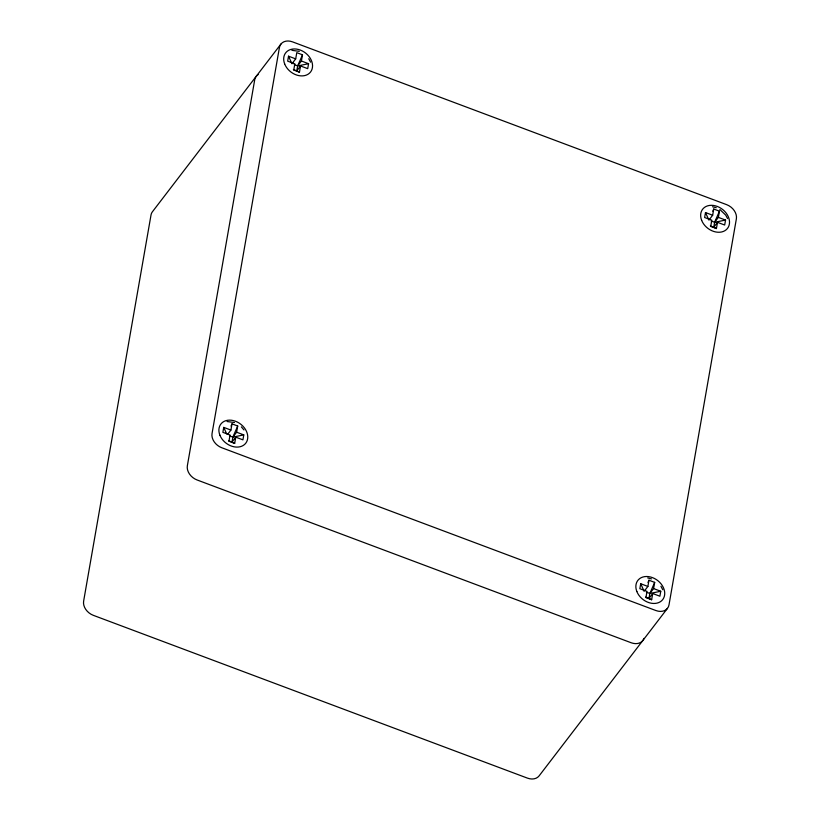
<?xml version="1.0" encoding="UTF-8"?>
<svg xmlns="http://www.w3.org/2000/svg" width="820" height="820" viewBox="0 0 820 820"><rect width="100%" height="100%" fill="white"/><g stroke="black" fill="none" stroke-linecap="round" stroke-linejoin="round"><path stroke-width="1.23" d="M236.621 432.212L237.708 426.01L231.998 423.868L230.912 430.069L223.747 427.384L222.876 432.335L230.051 435.02L228.964 441.232L234.674 443.374L235.76 437.162L242.925 439.848L243.786 434.897L236.621 432.212L232.87 437.111L232.009 442.062L234.674 443.374M301.411 61.018L302.488 54.807L296.779 52.664L295.692 58.876L288.527 56.19L287.666 61.141L294.831 63.827L293.744 70.038L299.464 72.18L300.54 65.969L307.705 68.654L308.576 63.704L301.411 61.018L297.65 65.918L296.789 70.868L299.464 72.18M653.591 588.576L654.678 582.374L648.958 580.232L647.882 586.433L640.717 583.748L639.846 588.698L647.011 591.384L645.934 597.595L651.644 599.738L652.73 593.526L659.895 596.212L660.756 591.271L653.591 588.576L649.84 593.475L648.979 598.426L651.644 599.738M718.371 217.382L719.458 211.171L713.748 209.028L712.662 215.24L705.497 212.554L704.636 217.505L711.801 220.19L710.714 226.402L716.424 228.544L717.51 222.333L724.675 225.018L725.546 220.067L718.371 217.382L714.62 222.281L713.759 227.232L716.424 228.544M294.226 64.636L297.65 65.918L302.488 54.807M231.025 426.082L231.998 423.868M229.436 435.83L232.87 437.111L237.708 426.01M712.785 211.252L713.748 209.028M711.196 221L714.62 222.281L719.458 211.171M647.995 582.446L648.958 580.232M646.406 592.194L649.84 593.475L654.678 582.374M280.952 44.034L152.53 211.632A12.566 9.584 37.5 0 0 151.003 215.096L83.63 601.142A12.566 9.584 37.5 0 0 93.316 615.328L527.424 778.118A12.566 9.584 37.5 0 0 539.047 775.966L667.47 608.368M295.692 58.876L291.94 63.775L288.527 56.19M300.54 65.969L296.789 70.868L293.365 69.577M227.909 433.995L230.912 430.069M235.76 437.162L232.009 442.062L228.575 440.781M708.91 220.139L712.662 215.24M717.51 222.333L713.759 227.232L710.335 225.941M644.879 590.359L647.882 586.433M652.73 593.526L648.979 598.426L645.545 597.144M297.65 65.918L308.576 63.704M714.62 222.281L725.546 220.067M232.87 437.111L243.786 434.897M649.84 593.475L660.756 591.271M291.858 50.317L299.29 51.342M227.078 421.511L234.51 422.536M712.488 206.742L716.26 207.706M647.708 577.936L651.48 578.899M719.878 209.51L725.72 215.117L727.545 218.53M241.357 426.871L243.97 429.946M660.941 586.31L662.765 589.723M308.75 58.753L310.575 62.166M705.497 212.554L708.418 219.053M640.717 583.748L644.13 591.333M223.747 427.384L226.668 433.893M643.987 638.38A12.566 9.584 37.5 0 1 631.154 642.747L197.046 479.956A12.566 9.584 37.5 0 1 187.349 465.78L254.723 79.735A12.566 9.584 37.5 0 1 258.146 74.589M279.425 47.498L212.042 433.544A12.566 9.584 37.5 0 0 221.738 447.73L655.846 610.521A12.566 9.584 37.5 0 0 668.997 604.904L736.37 218.858A12.566 9.584 37.5 0 0 726.684 204.672L292.576 41.881A12.566 9.584 37.5 0 0 279.425 47.498M701.643 220.334A15.703 11.982 37.5 0 0 726.376 229.61A15.703 11.982 37.5 0 0 717.244 206.414A15.703 11.982 37.5 0 0 701.643 220.334M636.853 591.538A15.703 11.982 37.5 0 0 661.586 600.804A15.703 11.982 37.5 0 0 652.464 577.608A15.703 11.982 37.5 0 0 636.853 591.538M219.883 435.164A15.703 11.982 37.5 0 0 244.616 444.44A15.703 11.982 37.5 0 0 235.494 421.244A15.703 11.982 37.5 0 0 219.883 435.164M284.673 63.97A15.703 11.982 37.5 0 0 309.406 73.246A15.703 11.982 37.5 0 0 300.274 50.051A15.703 11.982 37.5 0 0 284.673 63.97"/></g></svg>
